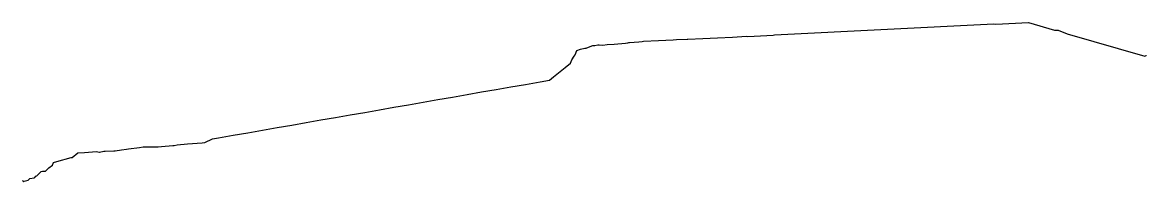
# Model space of a CAD drawing. Header units: inches. Extents: x 345672 to 499152, y 3209888 to 3245213.
# Drawn here: x 371761 to 417770, y 3214303 to 3220805 of the extents above; entities that cross this region are included whole.
import ezdxf

# ---------------------------------------------------------------- set-up
doc = ezdxf.new("R2010")
doc.units = ezdxf.units.IN
doc.header["$MEASUREMENT"] = 0
doc.layers.add('C-ROAD-CNTR-N', color=92, linetype='Continuous')

msp = doc.modelspace()

# ---------------------------------------------------------------- linework, layer by layer
at = {"layer": 'C-ROAD-CNTR-N', "color": 4, "linetype": 'Continuous', "lineweight": -3}
msp.add_lwpolyline([(371761, 3214347), (371762, 3214347), (371782, 3214341), (371796, 3214303), (371805, 3214303), (371828, 3214315), (371997, 3214363), (372062, 3214428), (372065, 3214429), (372238, 3214459), (372270, 3214465), (372307, 3214515), (372351, 3214541), (372446, 3214632), (372521, 3214716), (372576, 3214719), (372710, 3214726), (372729, 3214747), (372834, 3214864), (372993, 3214974), (373026, 3215079), (373167, 3215118), (373752, 3215279), (373792, 3215290), (373794, 3215291), (374026, 3215470), (374295, 3215492), (374798, 3215533), (374897, 3215508), (374914, 3215503), (375085, 3215537), (375143, 3215539), (375500, 3215554), (375550, 3215556), (375812, 3215599), (376018, 3215626), (376101, 3215637), (376553, 3215695), (376703, 3215714), (376726, 3215717), (376872, 3215719), (377218, 3215722), (377310, 3215727), (377450, 3215735), (377915, 3215769), (377927, 3215770), (377970, 3215779), (378098, 3215804), (378518, 3215837), (379123, 3215885), (379229, 3215893), (379540, 3216047), (379791, 3216091), (380389, 3216195), (380987, 3216299), (381585, 3216403), (382183, 3216507), (382781, 3216611), (382790, 3216613), (383379, 3216715), (383977, 3216819), (384575, 3216923), (385173, 3217027), (385771, 3217131), (386369, 3217235), (386967, 3217339), (387565, 3217443), (388163, 3217547), (388761, 3217651), (389359, 3217755), (389957, 3217859), (390555, 3217963), (391153, 3218067), (391751, 3218171), (392349, 3218275), (392947, 3218379), (393328, 3218445), (393499, 3218583), (393971, 3218965), (394195, 3219146), (394248, 3219281), (394343, 3219427), (394383, 3219489), (394450, 3219661), (394597, 3219715), (394786, 3219751), (394828, 3219759), (394926, 3219801), (395102, 3219858), (395186, 3219865), (395305, 3219888), (395372, 3219887), (395521, 3219883), (395688, 3219902), (395977, 3219922), (396441, 3219955), (396539, 3219968), (396580, 3219982), (396602, 3219990), (396994, 3220009), (397122, 3220032), (397183, 3220035), (397789, 3220066), (398395, 3220096), (398526, 3220103), (398967, 3220118), (399002, 3220120), (399608, 3220150), (400214, 3220181), (400820, 3220211), (401395, 3220240), (401452, 3220233), (402484, 3220285), (402540, 3220297), (411521, 3220749), (411607, 3220738), (412936, 3220805), (414002, 3220495), (414152, 3220491), (414522, 3220344), (417696, 3219423), (417706, 3219424), (417749, 3219449), (417753, 3219450), (417770, 3219446)], dxfattribs=at)
msp.add_lwpolyline([(371761, 3214347), (371762, 3214347), (371782, 3214341), (371796, 3214303), (371805, 3214303), (371828, 3214315), (371997, 3214363), (372062, 3214428), (372065, 3214429), (372238, 3214459), (372270, 3214465), (372307, 3214515), (372351, 3214541), (372446, 3214632), (372521, 3214716), (372576, 3214719), (372710, 3214726), (372729, 3214747), (372834, 3214864), (372993, 3214974), (373026, 3215079), (373167, 3215118), (373752, 3215279), (373792, 3215290), (373794, 3215291), (374026, 3215470), (374295, 3215492), (374798, 3215533), (374897, 3215508), (374914, 3215503), (375085, 3215537), (375143, 3215539), (375500, 3215554), (375550, 3215556), (375812, 3215599), (376018, 3215626), (376101, 3215637), (376553, 3215695), (376703, 3215714), (376726, 3215717), (376872, 3215719), (377218, 3215722), (377310, 3215727), (377450, 3215735), (377915, 3215769), (377927, 3215770), (377970, 3215779), (378098, 3215804), (378518, 3215837), (379123, 3215885), (379229, 3215893), (379540, 3216047), (379791, 3216091), (380389, 3216195), (380987, 3216299), (381585, 3216403), (382183, 3216507), (382781, 3216611), (382790, 3216613), (383379, 3216715), (383977, 3216819), (384575, 3216923), (385173, 3217027), (385771, 3217131), (386369, 3217235), (386967, 3217339), (387565, 3217443), (388163, 3217547), (388761, 3217651), (389359, 3217755), (389957, 3217859), (390555, 3217963), (391153, 3218067), (391751, 3218171), (392349, 3218275), (392947, 3218379), (393328, 3218445), (393499, 3218583), (393971, 3218965), (394195, 3219146), (394248, 3219281), (394343, 3219427), (394383, 3219489), (394450, 3219661), (394597, 3219715), (394786, 3219751), (394828, 3219759), (394926, 3219801), (395102, 3219858), (395186, 3219865), (395305, 3219888), (395372, 3219887), (395521, 3219883), (395688, 3219902), (395977, 3219922), (396441, 3219955), (396539, 3219968), (396580, 3219982), (396602, 3219990), (396994, 3220009), (397122, 3220032), (397183, 3220035), (397789, 3220066), (398395, 3220096), (398526, 3220103), (398967, 3220118), (399002, 3220120), (399608, 3220150), (400214, 3220181), (400820, 3220211), (401395, 3220240), (401452, 3220233), (402484, 3220285), (402540, 3220297), (411521, 3220749), (411607, 3220738), (412936, 3220805), (414002, 3220495), (414152, 3220491), (414522, 3220344), (417696, 3219423), (417706, 3219424), (417749, 3219449), (417753, 3219450), (417770, 3219446)], dxfattribs=at)

doc.saveas('drawing.dxf')
